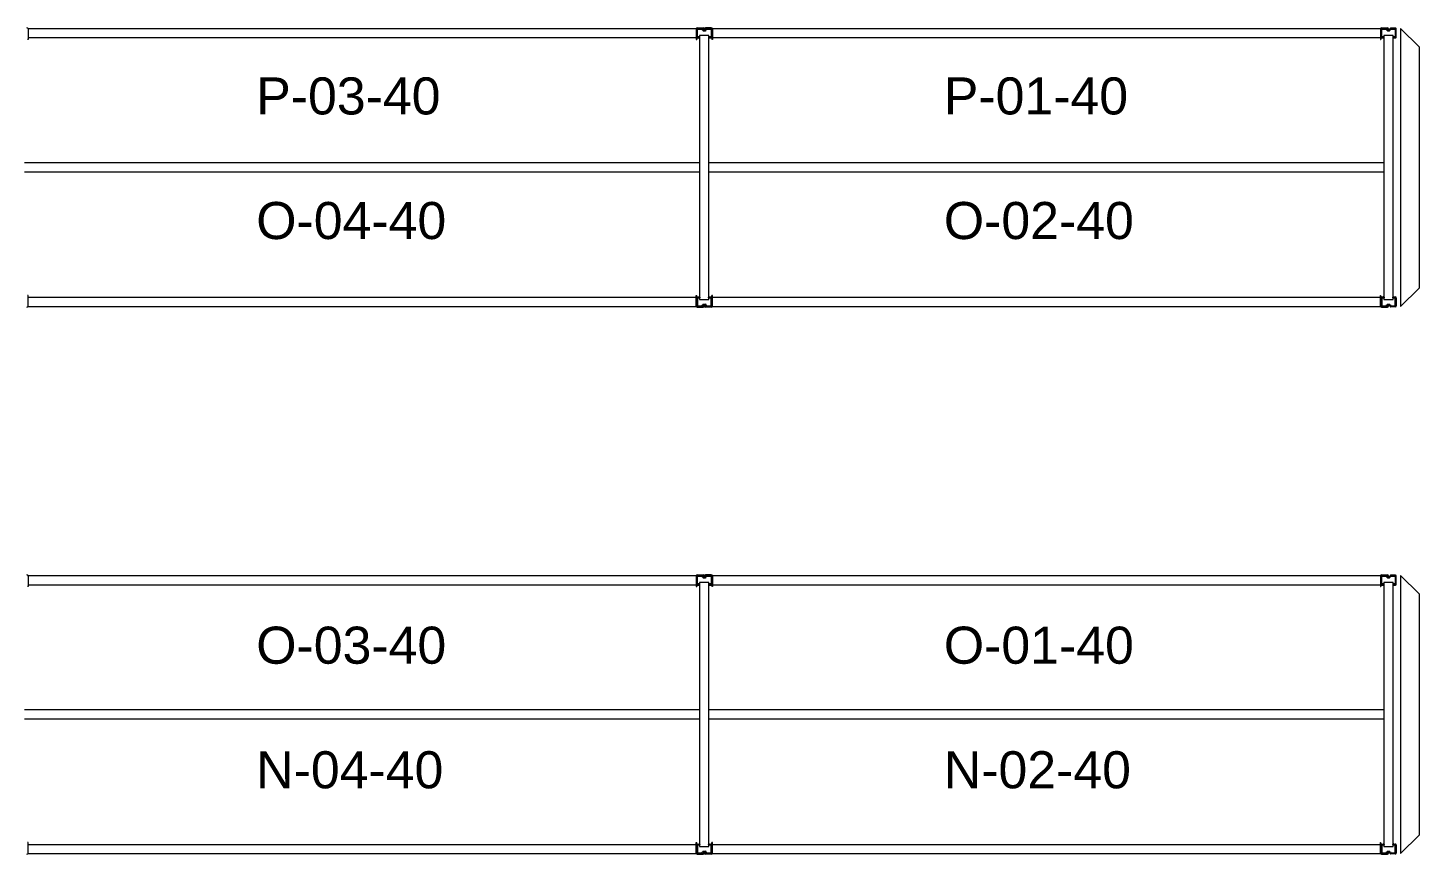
# Model space of a CAD drawing. Header units: inches. Extents: x 2743 to 10591, y -1604 to 5792.
# Drawn here: x 8731.8 to 9032, y 845.6 to 1023.8 of the extents above; entities that cross this region are included whole.
import ezdxf

# ---------------------------------------------------------------- set-up
doc = ezdxf.new("R2010")
doc.units = ezdxf.units.IN
doc.header["$LTSCALE"] = 0.1875
doc.header["$MEASUREMENT"] = 0
for name, color, linetype, lineweight in [('22 Dimension', 7, 'Continuous', 5), ('32 Echelle', 160, 'Continuous', 15), ('33 Poutre', 30, 'Continuous', 15), ('37 Protection', 1, 'Continuous', 15)]:
    doc.layers.add(name, color=color, linetype=linetype, lineweight=lineweight)
doc.styles.add('arial', font='')
doc.styles.get('arial').set_extended_font_data('Arial')

msp = doc.modelspace()

# ---------------------------------------------------------------- hatches: boundary and pattern name
at = {"layer": '32 Echelle'}
for points in [[(8876.77285, 1021.49574), (8876.77285, 1021.68324), (8876.58535, 1021.68324)], [(8876.77285, 1021.49574), (8876.77285, 1021.68324), (8876.58535, 1021.68324)], [(8878.77285, 1021.49574), (8878.77285, 1021.68324), (8878.96035, 1021.68324)], [(8878.77285, 1021.49574), (8878.77285, 1021.68324), (8878.96035, 1021.68324)], [(9024.39785, 1021.49574), (9024.39785, 1021.68324), (9024.21035, 1021.68324)], [(9026.39785, 1021.49574), (9026.39785, 1021.68324), (9026.58535, 1021.68324)], [(8876.77285, 965.87074), (8876.77285, 965.68324), (8876.58535, 965.68324)], [(8876.77285, 965.87074), (8876.77285, 965.68324), (8876.58535, 965.68324)], [(8878.77285, 965.87074), (8878.77285, 965.68324), (8878.96035, 965.68324)], [(8878.77285, 965.87074), (8878.77285, 965.68324), (8878.96035, 965.68324)], [(9024.39785, 965.87074), (9024.39785, 965.68324), (9024.21035, 965.68324)], [(9026.39785, 965.87074), (9026.39785, 965.68324), (9026.58535, 965.68324)], [(8876.77285, 903.49574), (8876.77285, 903.68324), (8876.58535, 903.68324)], [(8876.77285, 903.49574), (8876.77285, 903.68324), (8876.58535, 903.68324)], [(8878.77285, 903.49574), (8878.77285, 903.68324), (8878.96035, 903.68324)], [(8878.77285, 903.49574), (8878.77285, 903.68324), (8878.96035, 903.68324)], [(9024.39785, 903.49574), (9024.39785, 903.68324), (9024.21035, 903.68324)], [(9026.39785, 903.49574), (9026.39785, 903.68324), (9026.58535, 903.68324)], [(8876.77285, 847.87074), (8876.77285, 847.68324), (8876.58535, 847.68324)], [(8876.77285, 847.87074), (8876.77285, 847.68324), (8876.58535, 847.68324)], [(8878.77285, 847.87074), (8878.77285, 847.68324), (8878.96035, 847.68324)], [(8878.77285, 847.87074), (8878.77285, 847.68324), (8878.96035, 847.68324)], [(9024.39785, 847.87074), (9024.39785, 847.68324), (9024.21035, 847.68324)], [(9026.39785, 847.87074), (9026.39785, 847.68324), (9026.58535, 847.68324)]]:
    msp.add_hatch(color=256, dxfattribs=at).paths.add_polyline_path(points)

# ---------------------------------------------------------------- linework, layer by layer
at = {"layer": '22 Dimension'}
for p, q in [((8876.77285, 994.68324), (8731.14785, 994.68324)), ((9024.39785, 994.68324), (8878.77285, 994.68324)), ((8876.77285, 992.68324), (8731.14785, 992.68324)), ((9024.39785, 992.68324), (8878.77285, 992.68324)), ((8876.77285, 876.68324), (8731.14785, 876.68324)), ((9024.39785, 876.68324), (8878.77285, 876.68324)), ((8876.77285, 874.68324), (8731.14785, 874.68324)), ((9024.39785, 874.68324), (8878.77285, 874.68324))]:
    msp.add_line(p, q, dxfattribs=at)
at = {"layer": '32 Echelle', "linetype": 'Continuous', "lineweight": 25}
for p, q in [((8877.26048, 1023.68324), (8876.33164, 1023.68324)), ((8877.26048, 1023.68324), (8876.33164, 1023.68324)), ((8879.21405, 1023.68324), (8878.28522, 1023.68324)), ((8879.21405, 1023.68324), (8878.28522, 1023.68324)), ((9024.88548, 1023.68324), (9023.95664, 1023.68324)), ((9026.83905, 1023.68324), (9025.91022, 1023.68324)), ((8876.14789, 1023.49949), (8876.14789, 1021.86699)), ((8876.14789, 1023.49949), (8876.14789, 1021.86699)), ((8876.23789, 1021.86699), (8876.23789, 1023.49949)), ((8876.23789, 1021.86699), (8876.23789, 1023.49949)), ((8876.33164, 1023.59324), (8877.26048, 1023.59324)), ((8876.33164, 1023.59324), (8877.26048, 1023.59324)), ((8876.74789, 1021.77324), (8876.33164, 1021.77324)), ((8876.74789, 1021.77324), (8876.33164, 1021.77324)), ((8876.33164, 1021.68324), (8876.74789, 1021.68324)), ((8876.33164, 1021.68324), (8876.74789, 1021.68324)), ((8876.74789, 1021.68324), (8876.74789, 1021.77324)), ((8876.74789, 1021.68324), (8876.74789, 1021.77324)), ((8877.35013, 1023.5269), (8877.39404, 1023.38326)), ((8877.35013, 1023.5269), (8877.39404, 1023.38326)), ((8877.48011, 1023.40958), (8877.4362, 1023.55321)), ((8877.48011, 1023.40958), (8877.4362, 1023.55321)), ((8877.97593, 1023.34324), (8877.56976, 1023.34324)), ((8877.97593, 1023.34324), (8877.56976, 1023.34324)), ((8877.56976, 1023.25324), (8877.97593, 1023.25324)), ((8877.56976, 1023.25324), (8877.97593, 1023.25324)), ((8878.10949, 1023.55321), (8878.06558, 1023.40958)), ((8878.10949, 1023.55321), (8878.06558, 1023.40958)), ((8878.15165, 1023.38326), (8878.19556, 1023.5269)), ((8878.15165, 1023.38326), (8878.19556, 1023.5269)), ((8878.28522, 1023.59324), (8879.21405, 1023.59324)), ((8878.28522, 1023.59324), (8879.21405, 1023.59324)), ((8879.21405, 1021.77324), (8878.7978, 1021.77324)), ((8878.7978, 1021.77324), (8878.7978, 1021.68324)), ((8879.21405, 1021.77324), (8878.7978, 1021.77324)), ((8878.7978, 1021.77324), (8878.7978, 1021.68324)), ((8878.7978, 1021.68324), (8879.21405, 1021.68324)), ((8878.7978, 1021.68324), (8879.21405, 1021.68324)), ((8879.3078, 1023.49949), (8879.3078, 1021.86699)), ((8879.3078, 1023.49949), (8879.3078, 1021.86699)), ((8879.3978, 1021.86699), (8879.3978, 1023.49949)), ((8879.3978, 1021.86699), (8879.3978, 1023.49949)), ((9023.77289, 1023.49949), (9023.77289, 1021.86699)), ((9023.86289, 1021.86699), (9023.86289, 1023.49949)), ((9023.95664, 1023.59324), (9024.88548, 1023.59324)), ((9024.37289, 1021.77324), (9023.95664, 1021.77324)), ((9023.95664, 1021.68324), (9024.37289, 1021.68324)), ((9024.37289, 1021.68324), (9024.37289, 1021.77324)), ((9024.97513, 1023.5269), (9025.01904, 1023.38326)), ((9025.10511, 1023.40958), (9025.0612, 1023.55321)), ((9025.60093, 1023.34324), (9025.19476, 1023.34324)), ((9025.19476, 1023.25324), (9025.60093, 1023.25324)), ((9025.73449, 1023.55321), (9025.69058, 1023.40958)), ((9025.77665, 1023.38326), (9025.82056, 1023.5269)), ((9025.91022, 1023.59324), (9026.83905, 1023.59324)), ((9026.83905, 1021.77324), (9026.4228, 1021.77324)), ((9026.4228, 1021.77324), (9026.4228, 1021.68324)), ((9026.4228, 1021.68324), (9026.83905, 1021.68324)), ((9026.9328, 1023.49949), (9026.9328, 1021.86699)), ((9027.0228, 1021.86699), (9027.0228, 1023.49949)), ((8876.14789, 963.86699), (8876.14789, 965.49949)), ((8876.14789, 963.86699), (8876.14789, 965.49949)), ((8876.23789, 965.49949), (8876.23789, 963.86699)), ((8876.23789, 965.49949), (8876.23789, 963.86699)), ((8876.33164, 965.68324), (8876.74789, 965.68324)), ((8876.33164, 965.68324), (8876.74789, 965.68324)), ((8876.74789, 965.59324), (8876.33164, 965.59324)), ((8876.74789, 965.59324), (8876.33164, 965.59324)), ((8876.33164, 963.77324), (8877.26048, 963.77324)), ((8876.33164, 963.77324), (8877.26048, 963.77324)), ((8877.26048, 963.68324), (8876.33164, 963.68324)), ((8877.26048, 963.68324), (8876.33164, 963.68324)), ((8876.74789, 965.68324), (8876.74789, 965.59324)), ((8876.74789, 965.68324), (8876.74789, 965.59324)), ((8877.35013, 963.83958), (8877.39404, 963.98321)), ((8877.35013, 963.83958), (8877.39404, 963.98321)), ((8877.48011, 963.9569), (8877.4362, 963.81326)), ((8877.48011, 963.9569), (8877.4362, 963.81326)), ((8877.56976, 964.11324), (8877.97593, 964.11324)), ((8877.56976, 964.11324), (8877.97593, 964.11324)), ((8877.97593, 964.02324), (8877.56976, 964.02324)), ((8877.97593, 964.02324), (8877.56976, 964.02324)), ((8878.10949, 963.81326), (8878.06558, 963.9569)), ((8878.10949, 963.81326), (8878.06558, 963.9569)), ((8878.15165, 963.98321), (8878.19556, 963.83958)), ((8878.15165, 963.98321), (8878.19556, 963.83958)), ((8878.28522, 963.77324), (8879.21405, 963.77324)), ((8878.28522, 963.77324), (8879.21405, 963.77324)), ((8879.21405, 963.68324), (8878.28522, 963.68324)), ((8879.21405, 963.68324), (8878.28522, 963.68324)), ((8878.7978, 965.68324), (8879.21405, 965.68324)), ((8878.7978, 965.59324), (8878.7978, 965.68324)), ((8878.7978, 965.68324), (8879.21405, 965.68324)), ((8878.7978, 965.59324), (8878.7978, 965.68324)), ((8879.21405, 965.59324), (8878.7978, 965.59324)), ((8879.21405, 965.59324), (8878.7978, 965.59324)), ((8879.3078, 963.86699), (8879.3078, 965.49949)), ((8879.3078, 963.86699), (8879.3078, 965.49949)), ((8879.3978, 965.49949), (8879.3978, 963.86699)), ((8879.3978, 965.49949), (8879.3978, 963.86699)), ((9023.77289, 963.86699), (9023.77289, 965.49949)), ((9023.86289, 965.49949), (9023.86289, 963.86699)), ((9023.95664, 965.68324), (9024.37289, 965.68324)), ((9024.37289, 965.59324), (9023.95664, 965.59324)), ((9023.95664, 963.77324), (9024.88548, 963.77324)), ((9024.88548, 963.68324), (9023.95664, 963.68324)), ((9024.37289, 965.68324), (9024.37289, 965.59324)), ((9024.97513, 963.83958), (9025.01904, 963.98321)), ((9025.10511, 963.9569), (9025.0612, 963.81326)), ((9025.19476, 964.11324), (9025.60093, 964.11324)), ((9025.60093, 964.02324), (9025.19476, 964.02324)), ((9025.73449, 963.81326), (9025.69058, 963.9569)), ((9025.77665, 963.98321), (9025.82056, 963.83958)), ((9025.91022, 963.77324), (9026.83905, 963.77324)), ((9026.83905, 963.68324), (9025.91022, 963.68324)), ((9026.4228, 965.68324), (9026.83905, 965.68324)), ((9026.4228, 965.59324), (9026.4228, 965.68324)), ((9026.83905, 965.59324), (9026.4228, 965.59324)), ((9026.9328, 963.86699), (9026.9328, 965.49949)), ((9027.0228, 965.49949), (9027.0228, 963.86699)), ((8876.14789, 905.49949), (8876.14789, 903.86699)), ((8876.14789, 905.49949), (8876.14789, 903.86699)), ((8876.23789, 903.86699), (8876.23789, 905.49949)), ((8876.23789, 903.86699), (8876.23789, 905.49949)), ((8877.26048, 905.68324), (8876.33164, 905.68324)), ((8877.26048, 905.68324), (8876.33164, 905.68324)), ((8876.33164, 905.59324), (8877.26048, 905.59324)), ((8876.33164, 905.59324), (8877.26048, 905.59324)), ((8876.74789, 903.77324), (8876.33164, 903.77324)), ((8876.74789, 903.77324), (8876.33164, 903.77324)), ((8876.33164, 903.68324), (8876.74789, 903.68324)), ((8876.33164, 903.68324), (8876.74789, 903.68324)), ((8876.74789, 903.68324), (8876.74789, 903.77324)), ((8876.74789, 903.68324), (8876.74789, 903.77324)), ((8877.35013, 905.5269), (8877.39404, 905.38326)), ((8877.35013, 905.5269), (8877.39404, 905.38326)), ((8877.48011, 905.40958), (8877.4362, 905.55321)), ((8877.48011, 905.40958), (8877.4362, 905.55321)), ((8877.97593, 905.34324), (8877.56976, 905.34324)), ((8877.97593, 905.34324), (8877.56976, 905.34324)), ((8877.56976, 905.25324), (8877.97593, 905.25324)), ((8877.56976, 905.25324), (8877.97593, 905.25324)), ((8878.10949, 905.55321), (8878.06558, 905.40958)), ((8878.10949, 905.55321), (8878.06558, 905.40958)), ((8878.15165, 905.38326), (8878.19556, 905.5269)), ((8878.15165, 905.38326), (8878.19556, 905.5269)), ((8879.21405, 905.68324), (8878.28522, 905.68324)), ((8879.21405, 905.68324), (8878.28522, 905.68324)), ((8878.28522, 905.59324), (8879.21405, 905.59324)), ((8878.28522, 905.59324), (8879.21405, 905.59324)), ((8879.21405, 903.77324), (8878.7978, 903.77324)), ((8878.7978, 903.77324), (8878.7978, 903.68324)), ((8879.21405, 903.77324), (8878.7978, 903.77324)), ((8878.7978, 903.77324), (8878.7978, 903.68324)), ((8878.7978, 903.68324), (8879.21405, 903.68324)), ((8878.7978, 903.68324), (8879.21405, 903.68324)), ((8879.3078, 905.49949), (8879.3078, 903.86699)), ((8879.3078, 905.49949), (8879.3078, 903.86699)), ((8879.3978, 903.86699), (8879.3978, 905.49949)), ((8879.3978, 903.86699), (8879.3978, 905.49949)), ((9023.77289, 905.49949), (9023.77289, 903.86699)), ((9023.86289, 903.86699), (9023.86289, 905.49949)), ((9024.88548, 905.68324), (9023.95664, 905.68324)), ((9023.95664, 905.59324), (9024.88548, 905.59324)), ((9024.37289, 903.77324), (9023.95664, 903.77324)), ((9023.95664, 903.68324), (9024.37289, 903.68324)), ((9024.37289, 903.68324), (9024.37289, 903.77324)), ((9024.97513, 905.5269), (9025.01904, 905.38326)), ((9025.10511, 905.40958), (9025.0612, 905.55321)), ((9025.60093, 905.34324), (9025.19476, 905.34324)), ((9025.19476, 905.25324), (9025.60093, 905.25324)), ((9025.73449, 905.55321), (9025.69058, 905.40958)), ((9025.77665, 905.38326), (9025.82056, 905.5269)), ((9026.83905, 905.68324), (9025.91022, 905.68324)), ((9025.91022, 905.59324), (9026.83905, 905.59324)), ((9026.83905, 903.77324), (9026.4228, 903.77324)), ((9026.4228, 903.77324), (9026.4228, 903.68324)), ((9026.4228, 903.68324), (9026.83905, 903.68324)), ((9026.9328, 905.49949), (9026.9328, 903.86699)), ((9027.0228, 903.86699), (9027.0228, 905.49949)), ((8876.14789, 845.86699), (8876.14789, 847.49949)), ((8876.14789, 845.86699), (8876.14789, 847.49949)), ((8876.23789, 847.49949), (8876.23789, 845.86699)), ((8876.23789, 847.49949), (8876.23789, 845.86699)), ((8876.33164, 847.68324), (8876.74789, 847.68324)), ((8876.33164, 847.68324), (8876.74789, 847.68324)), ((8876.74789, 847.59324), (8876.33164, 847.59324)), ((8876.74789, 847.59324), (8876.33164, 847.59324)), ((8876.74789, 847.68324), (8876.74789, 847.59324)), ((8876.74789, 847.68324), (8876.74789, 847.59324)), ((8878.7978, 847.68324), (8879.21405, 847.68324)), ((8878.7978, 847.59324), (8878.7978, 847.68324)), ((8878.7978, 847.68324), (8879.21405, 847.68324)), ((8878.7978, 847.59324), (8878.7978, 847.68324)), ((8879.21405, 847.59324), (8878.7978, 847.59324)), ((8879.21405, 847.59324), (8878.7978, 847.59324)), ((8879.3078, 845.86699), (8879.3078, 847.49949)), ((8879.3078, 845.86699), (8879.3078, 847.49949)), ((8879.3978, 847.49949), (8879.3978, 845.86699)), ((8879.3978, 847.49949), (8879.3978, 845.86699)), ((9023.77289, 845.86699), (9023.77289, 847.49949)), ((9023.86289, 847.49949), (9023.86289, 845.86699)), ((9023.95664, 847.68324), (9024.37289, 847.68324)), ((9024.37289, 847.59324), (9023.95664, 847.59324)), ((9024.37289, 847.68324), (9024.37289, 847.59324)), ((9026.4228, 847.68324), (9026.83905, 847.68324)), ((9026.4228, 847.59324), (9026.4228, 847.68324)), ((9026.83905, 847.59324), (9026.4228, 847.59324)), ((9026.9328, 845.86699), (9026.9328, 847.49949)), ((9027.0228, 847.49949), (9027.0228, 845.86699)), ((8876.33164, 845.77324), (8877.26048, 845.77324)), ((8876.33164, 845.77324), (8877.26048, 845.77324)), ((8877.26048, 845.68324), (8876.33164, 845.68324)), ((8877.26048, 845.68324), (8876.33164, 845.68324)), ((8877.35013, 845.83958), (8877.39404, 845.98321)), ((8877.35013, 845.83958), (8877.39404, 845.98321)), ((8877.48011, 845.9569), (8877.4362, 845.81326)), ((8877.48011, 845.9569), (8877.4362, 845.81326)), ((8877.56976, 846.11324), (8877.97593, 846.11324)), ((8877.56976, 846.11324), (8877.97593, 846.11324)), ((8877.97593, 846.02324), (8877.56976, 846.02324)), ((8877.97593, 846.02324), (8877.56976, 846.02324)), ((8878.10949, 845.81326), (8878.06558, 845.9569)), ((8878.10949, 845.81326), (8878.06558, 845.9569)), ((8878.15165, 845.98321), (8878.19556, 845.83958)), ((8878.15165, 845.98321), (8878.19556, 845.83958)), ((8878.28522, 845.77324), (8879.21405, 845.77324)), ((8878.28522, 845.77324), (8879.21405, 845.77324)), ((8879.21405, 845.68324), (8878.28522, 845.68324)), ((8879.21405, 845.68324), (8878.28522, 845.68324)), ((9023.95664, 845.77324), (9024.88548, 845.77324)), ((9024.88548, 845.68324), (9023.95664, 845.68324)), ((9024.97513, 845.83958), (9025.01904, 845.98321)), ((9025.10511, 845.9569), (9025.0612, 845.81326)), ((9025.19476, 846.11324), (9025.60093, 846.11324)), ((9025.60093, 846.02324), (9025.19476, 846.02324)), ((9025.73449, 845.81326), (9025.69058, 845.9569)), ((9025.77665, 845.98321), (9025.82056, 845.83958)), ((9025.91022, 845.77324), (9026.83905, 845.77324)), ((9026.83905, 845.68324), (9025.91022, 845.68324))]:
    msp.add_line(p, q, dxfattribs=at)
at = {"layer": '32 Echelle'}
for p, q in [((8876.77285, 1021.68324), (8876.58535, 1021.68324)), ((8876.77285, 1021.49574), (8876.58535, 1021.68324)), ((8876.77285, 1021.68324), (8876.58535, 1021.68324)), ((8876.77285, 1021.49574), (8876.58535, 1021.68324)), ((8878.77285, 1022.18324), (8876.77285, 1022.18324)), ((8876.77285, 1022.18324), (8876.77285, 965.18324)), ((8878.77285, 1022.18324), (8876.77285, 1022.18324)), ((8876.77285, 1022.18324), (8876.77285, 965.18324)), ((8876.77285, 1021.49574), (8876.77285, 1021.68324)), ((8876.77285, 1021.49574), (8876.77285, 1021.68324)), ((8878.77285, 965.18324), (8878.77285, 1022.18324)), ((8878.77285, 965.18324), (8878.77285, 1022.18324)), ((8878.77285, 1021.68324), (8878.96035, 1021.68324)), ((8878.77285, 1021.49574), (8878.77285, 1021.68324)), ((8878.77285, 1021.49574), (8878.96035, 1021.68324)), ((8878.77285, 1021.68324), (8878.96035, 1021.68324)), ((8878.77285, 1021.49574), (8878.77285, 1021.68324)), ((8878.77285, 1021.49574), (8878.96035, 1021.68324)), ((9024.39785, 1021.68324), (9024.21035, 1021.68324)), ((9024.39785, 1021.49574), (9024.21035, 1021.68324)), ((9026.39785, 1022.18324), (9024.39785, 1022.18324)), ((9024.39785, 1022.18324), (9024.39785, 965.18324)), ((9024.39785, 1021.49574), (9024.39785, 1021.68324)), ((9026.39785, 965.18324), (9026.39785, 1022.18324)), ((9026.39785, 1021.68324), (9026.58535, 1021.68324)), ((9026.39785, 1021.49574), (9026.39785, 1021.68324)), ((9026.39785, 1021.49574), (9026.58535, 1021.68324)), ((8876.77285, 965.87074), (8876.58535, 965.68324)), ((8876.77285, 965.87074), (8876.58535, 965.68324)), ((8876.77285, 965.68324), (8876.58535, 965.68324)), ((8876.77285, 965.68324), (8876.58535, 965.68324)), ((8876.77285, 965.87074), (8876.77285, 965.68324)), ((8876.77285, 965.87074), (8876.77285, 965.68324)), ((8876.77285, 965.18324), (8878.77285, 965.18324)), ((8876.77285, 965.18324), (8878.77285, 965.18324)), ((8878.77285, 965.87074), (8878.77285, 965.68324)), ((8878.77285, 965.87074), (8878.96035, 965.68324)), ((8878.77285, 965.87074), (8878.77285, 965.68324)), ((8878.77285, 965.87074), (8878.96035, 965.68324)), ((8878.77285, 965.68324), (8878.96035, 965.68324)), ((8878.77285, 965.68324), (8878.96035, 965.68324)), ((9024.39785, 965.87074), (9024.21035, 965.68324)), ((9024.39785, 965.68324), (9024.21035, 965.68324)), ((9024.39785, 965.87074), (9024.39785, 965.68324)), ((9024.39785, 965.18324), (9026.39785, 965.18324)), ((9026.39785, 965.87074), (9026.39785, 965.68324)), ((9026.39785, 965.87074), (9026.58535, 965.68324)), ((9026.39785, 965.68324), (9026.58535, 965.68324)), ((8876.77285, 903.68324), (8876.58535, 903.68324)), ((8876.77285, 903.49574), (8876.58535, 903.68324)), ((8876.77285, 903.68324), (8876.58535, 903.68324)), ((8876.77285, 903.49574), (8876.58535, 903.68324)), ((8878.77285, 904.18324), (8876.77285, 904.18324)), ((8876.77285, 904.18324), (8876.77285, 847.18324)), ((8878.77285, 904.18324), (8876.77285, 904.18324)), ((8876.77285, 904.18324), (8876.77285, 847.18324)), ((8876.77285, 903.49574), (8876.77285, 903.68324)), ((8876.77285, 903.49574), (8876.77285, 903.68324)), ((8878.77285, 847.18324), (8878.77285, 904.18324)), ((8878.77285, 847.18324), (8878.77285, 904.18324)), ((8878.77285, 903.68324), (8878.96035, 903.68324)), ((8878.77285, 903.49574), (8878.77285, 903.68324)), ((8878.77285, 903.49574), (8878.96035, 903.68324)), ((8878.77285, 903.68324), (8878.96035, 903.68324)), ((8878.77285, 903.49574), (8878.77285, 903.68324)), ((8878.77285, 903.49574), (8878.96035, 903.68324)), ((9024.39785, 903.68324), (9024.21035, 903.68324)), ((9024.39785, 903.49574), (9024.21035, 903.68324)), ((9026.39785, 904.18324), (9024.39785, 904.18324)), ((9024.39785, 904.18324), (9024.39785, 847.18324)), ((9024.39785, 903.49574), (9024.39785, 903.68324)), ((9026.39785, 847.18324), (9026.39785, 904.18324)), ((9026.39785, 903.68324), (9026.58535, 903.68324)), ((9026.39785, 903.49574), (9026.39785, 903.68324)), ((9026.39785, 903.49574), (9026.58535, 903.68324)), ((8876.77285, 847.87074), (8876.58535, 847.68324)), ((8876.77285, 847.87074), (8876.58535, 847.68324)), ((8876.77285, 847.68324), (8876.58535, 847.68324)), ((8876.77285, 847.68324), (8876.58535, 847.68324)), ((8876.77285, 847.87074), (8876.77285, 847.68324)), ((8876.77285, 847.87074), (8876.77285, 847.68324)), ((8876.77285, 847.18324), (8878.77285, 847.18324)), ((8876.77285, 847.18324), (8878.77285, 847.18324)), ((8878.77285, 847.87074), (8878.77285, 847.68324)), ((8878.77285, 847.87074), (8878.96035, 847.68324)), ((8878.77285, 847.87074), (8878.77285, 847.68324)), ((8878.77285, 847.87074), (8878.96035, 847.68324)), ((8878.77285, 847.68324), (8878.96035, 847.68324)), ((8878.77285, 847.68324), (8878.96035, 847.68324)), ((9024.39785, 847.87074), (9024.21035, 847.68324)), ((9024.39785, 847.68324), (9024.21035, 847.68324)), ((9024.39785, 847.87074), (9024.39785, 847.68324)), ((9024.39785, 847.18324), (9026.39785, 847.18324)), ((9026.39785, 847.87074), (9026.39785, 847.68324)), ((9026.39785, 847.87074), (9026.58535, 847.68324)), ((9026.39785, 847.68324), (9026.58535, 847.68324))]:
    msp.add_line(p, q, dxfattribs=at)
at = {"layer": '32 Echelle', "linetype": 'Continuous', "lineweight": 25}
for centre, radius, start, end in [((8876.33164, 1023.49949), 0.18375, 90, 180), ((8876.33164, 1023.49949), 0.18375, 90, 180), ((8877.26048, 1023.49949), 0.18375, 17, 90), ((8877.26048, 1023.49949), 0.18375, 17, 90), ((8878.28522, 1023.49949), 0.18375, 90, 163), ((8878.28522, 1023.49949), 0.18375, 90, 163), ((8879.21405, 1023.49949), 0.18375, 0, 90), ((8879.21405, 1023.49949), 0.18375, 0, 90), ((9023.95664, 1023.49949), 0.18375, 90, 180), ((9024.88548, 1023.49949), 0.18375, 17, 90), ((9025.91022, 1023.49949), 0.18375, 90, 163), ((9026.83905, 1023.49949), 0.18375, 0, 90), ((8876.33164, 1021.86699), 0.18375, 180, 270), ((8876.33164, 1021.86699), 0.18375, 180, 270), ((8876.33164, 1023.49949), 0.09375, 90, 180), ((8876.33164, 1023.49949), 0.09375, 90, 180), ((8876.33164, 1021.86699), 0.09375, 180, 270), ((8876.33164, 1021.86699), 0.09375, 180, 270), ((8877.26048, 1023.49949), 0.09375, 17, 90), ((8877.26048, 1023.49949), 0.09375, 17, 90), ((8877.56976, 1023.43699), 0.18375, 197, 270), ((8877.56976, 1023.43699), 0.18375, 197, 270), ((8877.56976, 1023.43699), 0.09375, 197, 270), ((8877.56976, 1023.43699), 0.09375, 197, 270), ((8877.97593, 1023.43699), 0.09375, 270, 343), ((8877.97593, 1023.43699), 0.09375, 270, 343), ((8877.97593, 1023.43699), 0.18375, 270, 343), ((8877.97593, 1023.43699), 0.18375, 270, 343), ((8878.28522, 1023.49949), 0.09375, 90, 163), ((8878.28522, 1023.49949), 0.09375, 90, 163), ((8879.21405, 1023.49949), 0.09375, 0, 90), ((8879.21405, 1023.49949), 0.09375, 0, 90), ((8879.21405, 1021.86699), 0.09375, 270, 0), ((8879.21405, 1021.86699), 0.18375, 270, 0), ((8879.21405, 1021.86699), 0.09375, 270, 0), ((8879.21405, 1021.86699), 0.18375, 270, 0), ((9023.95664, 1021.86699), 0.18375, 180, 270), ((9023.95664, 1023.49949), 0.09375, 90, 180), ((9023.95664, 1021.86699), 0.09375, 180, 270), ((9024.88548, 1023.49949), 0.09375, 17, 90), ((9025.19476, 1023.43699), 0.18375, 197, 270), ((9025.19476, 1023.43699), 0.09375, 197, 270), ((9025.60093, 1023.43699), 0.09375, 270, 343), ((9025.60093, 1023.43699), 0.18375, 270, 343), ((9025.91022, 1023.49949), 0.09375, 90, 163), ((9026.83905, 1023.49949), 0.09375, 0, 90), ((9026.83905, 1021.86699), 0.09375, 270, 0), ((9026.83905, 1021.86699), 0.18375, 270, 0), ((8876.33164, 965.49949), 0.18375, 90, 180), ((8876.33164, 965.49949), 0.18375, 90, 180), ((8876.33164, 963.86699), 0.18375, 180, 270), ((8876.33164, 963.86699), 0.18375, 180, 270), ((8876.33164, 965.49949), 0.09375, 90, 180), ((8876.33164, 965.49949), 0.09375, 90, 180), ((8876.33164, 963.86699), 0.09375, 180, 270), ((8876.33164, 963.86699), 0.09375, 180, 270), ((8877.26048, 963.86699), 0.09375, 270, 343), ((8877.26048, 963.86699), 0.09375, 270, 343), ((8877.26048, 963.86699), 0.18375, 270, 343), ((8877.26048, 963.86699), 0.18375, 270, 343), ((8877.56976, 963.92949), 0.18375, 90, 163), ((8877.56976, 963.92949), 0.18375, 90, 163), ((8877.56976, 963.92949), 0.09375, 90, 163), ((8877.56976, 963.92949), 0.09375, 90, 163), ((8877.97593, 963.92949), 0.18375, 17, 90), ((8877.97593, 963.92949), 0.18375, 17, 90), ((8877.97593, 963.92949), 0.09375, 17, 90), ((8877.97593, 963.92949), 0.09375, 17, 90), ((8878.28522, 963.86699), 0.18375, 197, 270), ((8878.28522, 963.86699), 0.18375, 197, 270), ((8878.28522, 963.86699), 0.09375, 197, 270), ((8878.28522, 963.86699), 0.09375, 197, 270), ((8879.21405, 965.49949), 0.18375, 0, 90), ((8879.21405, 965.49949), 0.18375, 0, 90), ((8879.21405, 965.49949), 0.09375, 0, 90), ((8879.21405, 965.49949), 0.09375, 0, 90), ((8879.21405, 963.86699), 0.09375, 270, 0), ((8879.21405, 963.86699), 0.18375, 270, 0), ((8879.21405, 963.86699), 0.09375, 270, 0), ((8879.21405, 963.86699), 0.18375, 270, 0), ((9023.95664, 965.49949), 0.18375, 90, 180), ((9023.95664, 963.86699), 0.18375, 180, 270), ((9023.95664, 965.49949), 0.09375, 90, 180), ((9023.95664, 963.86699), 0.09375, 180, 270), ((9024.88548, 963.86699), 0.09375, 270, 343), ((9024.88548, 963.86699), 0.18375, 270, 343), ((9025.19476, 963.92949), 0.18375, 90, 163), ((9025.19476, 963.92949), 0.09375, 90, 163), ((9025.60093, 963.92949), 0.18375, 17, 90), ((9025.60093, 963.92949), 0.09375, 17, 90), ((9025.91022, 963.86699), 0.18375, 197, 270), ((9025.91022, 963.86699), 0.09375, 197, 270), ((9026.83905, 965.49949), 0.18375, 0, 90), ((9026.83905, 965.49949), 0.09375, 0, 90), ((9026.83905, 963.86699), 0.09375, 270, 0), ((9026.83905, 963.86699), 0.18375, 270, 0), ((8876.33164, 905.49949), 0.18375, 90, 180), ((8876.33164, 905.49949), 0.18375, 90, 180), ((8876.33164, 903.86699), 0.18375, 180, 270), ((8876.33164, 903.86699), 0.18375, 180, 270), ((8876.33164, 905.49949), 0.09375, 90, 180), ((8876.33164, 905.49949), 0.09375, 90, 180), ((8876.33164, 903.86699), 0.09375, 180, 270), ((8876.33164, 903.86699), 0.09375, 180, 270), ((8877.26048, 905.49949), 0.18375, 17, 90), ((8877.26048, 905.49949), 0.18375, 17, 90), ((8877.26048, 905.49949), 0.09375, 17, 90), ((8877.26048, 905.49949), 0.09375, 17, 90), ((8877.56976, 905.43699), 0.18375, 197, 270), ((8877.56976, 905.43699), 0.18375, 197, 270), ((8877.56976, 905.43699), 0.09375, 197, 270), ((8877.56976, 905.43699), 0.09375, 197, 270), ((8877.97593, 905.43699), 0.09375, 270, 343), ((8877.97593, 905.43699), 0.09375, 270, 343), ((8877.97593, 905.43699), 0.18375, 270, 343), ((8877.97593, 905.43699), 0.18375, 270, 343), ((8878.28522, 905.49949), 0.18375, 90, 163), ((8878.28522, 905.49949), 0.18375, 90, 163), ((8878.28522, 905.49949), 0.09375, 90, 163), ((8878.28522, 905.49949), 0.09375, 90, 163), ((8879.21405, 905.49949), 0.18375, 0, 90), ((8879.21405, 905.49949), 0.18375, 0, 90), ((8879.21405, 905.49949), 0.09375, 0, 90), ((8879.21405, 905.49949), 0.09375, 0, 90), ((8879.21405, 903.86699), 0.09375, 270, 0), ((8879.21405, 903.86699), 0.18375, 270, 0), ((8879.21405, 903.86699), 0.09375, 270, 0), ((8879.21405, 903.86699), 0.18375, 270, 0), ((9023.95664, 905.49949), 0.18375, 90, 180), ((9023.95664, 903.86699), 0.18375, 180, 270), ((9023.95664, 905.49949), 0.09375, 90, 180), ((9023.95664, 903.86699), 0.09375, 180, 270), ((9024.88548, 905.49949), 0.18375, 17, 90), ((9024.88548, 905.49949), 0.09375, 17, 90), ((9025.19476, 905.43699), 0.18375, 197, 270), ((9025.19476, 905.43699), 0.09375, 197, 270), ((9025.60093, 905.43699), 0.09375, 270, 343), ((9025.60093, 905.43699), 0.18375, 270, 343), ((9025.91022, 905.49949), 0.18375, 90, 163), ((9025.91022, 905.49949), 0.09375, 90, 163), ((9026.83905, 905.49949), 0.18375, 0, 90), ((9026.83905, 905.49949), 0.09375, 0, 90), ((9026.83905, 903.86699), 0.09375, 270, 0), ((9026.83905, 903.86699), 0.18375, 270, 0), ((8876.33164, 847.49949), 0.18375, 90, 180), ((8876.33164, 847.49949), 0.18375, 90, 180), ((8876.33164, 847.49949), 0.09375, 90, 180), ((8876.33164, 847.49949), 0.09375, 90, 180), ((8879.21405, 847.49949), 0.18375, 0, 90), ((8879.21405, 847.49949), 0.18375, 0, 90), ((8879.21405, 847.49949), 0.09375, 0, 90), ((8879.21405, 847.49949), 0.09375, 0, 90), ((9023.95664, 847.49949), 0.18375, 90, 180), ((9023.95664, 847.49949), 0.09375, 90, 180), ((9026.83905, 847.49949), 0.18375, 0, 90), ((9026.83905, 847.49949), 0.09375, 0, 90), ((8876.33164, 845.86699), 0.18375, 180, 270), ((8876.33164, 845.86699), 0.18375, 180, 270), ((8876.33164, 845.86699), 0.09375, 180, 270), ((8876.33164, 845.86699), 0.09375, 180, 270), ((8877.26048, 845.86699), 0.09375, 270, 343), ((8877.26048, 845.86699), 0.09375, 270, 343), ((8877.26048, 845.86699), 0.18375, 270, 343), ((8877.26048, 845.86699), 0.18375, 270, 343), ((8877.56976, 845.92949), 0.18375, 90, 163), ((8877.56976, 845.92949), 0.18375, 90, 163), ((8877.56976, 845.92949), 0.09375, 90, 163), ((8877.56976, 845.92949), 0.09375, 90, 163), ((8877.97593, 845.92949), 0.18375, 17, 90), ((8877.97593, 845.92949), 0.18375, 17, 90), ((8877.97593, 845.92949), 0.09375, 17, 90), ((8877.97593, 845.92949), 0.09375, 17, 90), ((8878.28522, 845.86699), 0.18375, 197, 270), ((8878.28522, 845.86699), 0.18375, 197, 270), ((8878.28522, 845.86699), 0.09375, 197, 270), ((8878.28522, 845.86699), 0.09375, 197, 270), ((8879.21405, 845.86699), 0.09375, 270, 0), ((8879.21405, 845.86699), 0.18375, 270, 0), ((8879.21405, 845.86699), 0.09375, 270, 0), ((8879.21405, 845.86699), 0.18375, 270, 0), ((9023.95664, 845.86699), 0.18375, 180, 270), ((9023.95664, 845.86699), 0.09375, 180, 270), ((9024.88548, 845.86699), 0.09375, 270, 343), ((9024.88548, 845.86699), 0.18375, 270, 343), ((9025.19476, 845.92949), 0.18375, 90, 163), ((9025.19476, 845.92949), 0.09375, 90, 163), ((9025.60093, 845.92949), 0.18375, 17, 90), ((9025.60093, 845.92949), 0.09375, 17, 90), ((9025.91022, 845.86699), 0.18375, 197, 270), ((9025.91022, 845.86699), 0.09375, 197, 270), ((9026.83905, 845.86699), 0.09375, 270, 0), ((9026.83905, 845.86699), 0.18375, 270, 0)]:
    msp.add_arc(centre, radius, start, end, dxfattribs=at)
at = {"layer": '33 Poutre'}
for p, q in [((8731.89785, 1023.68324), (8876.02285, 1023.68324)), ((8731.89785, 1023.68324), (8731.89785, 1021.68324)), ((8876.02285, 1023.68324), (8876.02285, 1021.68324)), ((8876.26685, 1023.80224), (8877.52885, 1023.80224)), ((8877.52885, 1023.68324), (8876.26685, 1023.68324)), ((8879.27885, 1023.80224), (8878.01685, 1023.80224)), ((8878.01685, 1023.68324), (8879.27885, 1023.68324)), ((8879.52285, 1023.68324), (9023.64785, 1023.68324)), ((8879.52285, 1023.68324), (8879.52285, 1021.68324)), ((9023.64785, 1023.68324), (9023.64785, 1021.68324)), ((9023.89185, 1023.80224), (9025.15385, 1023.80224)), ((9025.15385, 1023.68324), (9023.89185, 1023.68324)), ((8731.89785, 1021.30224), (8731.77885, 1021.30224)), ((8731.89785, 1023.55824), (8731.89785, 1021.30224)), ((8731.89785, 1021.68324), (8876.02285, 1021.68324)), ((8876.02285, 1023.55824), (8876.02285, 1021.30224)), ((8876.02285, 1021.30224), (8876.14185, 1021.30224)), ((8876.14185, 1023.55824), (8876.14185, 1021.30224)), ((8877.65385, 1023.34324), (8877.65385, 1023.55824)), ((8877.65385, 1023.34324), (8877.77285, 1023.34324)), ((8877.77285, 1023.34324), (8877.77285, 1023.55824)), ((8877.77285, 1023.34324), (8877.77285, 1023.55824)), ((8877.89185, 1023.34324), (8877.77285, 1023.34324)), ((8877.89185, 1023.34324), (8877.89185, 1023.55824)), ((8879.40385, 1023.55824), (8879.40385, 1021.30224)), ((8879.52285, 1021.30224), (8879.40385, 1021.30224)), ((8879.52285, 1023.55824), (8879.52285, 1021.30224)), ((8879.52285, 1021.68324), (9023.64785, 1021.68324)), ((9023.64785, 1023.55824), (9023.64785, 1021.30224)), ((9023.64785, 1021.30224), (9023.76685, 1021.30224)), ((9023.76685, 1023.55824), (9023.76685, 1021.30224)), ((9025.27885, 1023.34324), (9025.27885, 1023.55824)), ((9025.27885, 1023.34324), (9025.39785, 1023.34324)), ((9025.39785, 1023.34324), (9025.39785, 1023.55824)), ((8731.89785, 966.06424), (8731.77885, 966.06424)), ((8731.89785, 963.80824), (8731.89785, 966.06424)), ((8731.89785, 965.68324), (8876.02285, 965.68324)), ((8731.89785, 963.68324), (8731.89785, 965.68324)), ((8731.89785, 963.68324), (8876.02285, 963.68324)), ((8876.02285, 963.80824), (8876.02285, 966.06424)), ((8876.02285, 966.06424), (8876.14185, 966.06424)), ((8876.02285, 963.68324), (8876.02285, 965.68324)), ((8876.14185, 963.80824), (8876.14185, 966.06424)), ((8877.52885, 963.68324), (8876.26685, 963.68324)), ((8877.65385, 964.02324), (8877.65385, 963.80824)), ((8877.65385, 964.02324), (8877.77285, 964.02324)), ((8877.77285, 964.02324), (8877.77285, 963.80824)), ((8877.77285, 964.02324), (8877.77285, 963.80824)), ((8877.89185, 964.02324), (8877.77285, 964.02324)), ((8877.89185, 964.02324), (8877.89185, 963.80824)), ((8878.01685, 963.68324), (8879.27885, 963.68324)), ((8879.52285, 966.06424), (8879.40385, 966.06424)), ((8879.40385, 963.80824), (8879.40385, 966.06424)), ((8879.52285, 963.80824), (8879.52285, 966.06424)), ((8879.52285, 965.68324), (9023.64785, 965.68324)), ((8879.52285, 963.68324), (8879.52285, 965.68324)), ((8879.52285, 963.68324), (9023.64785, 963.68324)), ((9023.64785, 963.80824), (9023.64785, 966.06424)), ((9023.64785, 966.06424), (9023.76685, 966.06424)), ((9023.64785, 963.68324), (9023.64785, 965.68324)), ((9023.76685, 963.80824), (9023.76685, 966.06424)), ((9025.15385, 963.68324), (9023.89185, 963.68324)), ((9025.27885, 964.02324), (9025.27885, 963.80824)), ((9025.27885, 964.02324), (9025.39785, 964.02324)), ((9025.39785, 964.02324), (9025.39785, 963.80824)), ((8876.26685, 963.56424), (8877.52885, 963.56424)), ((8879.27885, 963.56424), (8878.01685, 963.56424)), ((9023.89185, 963.56424), (9025.15385, 963.56424)), ((8731.89785, 905.68324), (8876.02285, 905.68324)), ((8731.89785, 905.68324), (8731.89785, 903.68324)), ((8731.89785, 905.55824), (8731.89785, 903.30224)), ((8731.89785, 903.68324), (8876.02285, 903.68324)), ((8876.02285, 905.68324), (8876.02285, 903.68324)), ((8876.02285, 905.55824), (8876.02285, 903.30224)), ((8876.14185, 905.55824), (8876.14185, 903.30224)), ((8876.26685, 905.80224), (8877.52885, 905.80224)), ((8877.52885, 905.68324), (8876.26685, 905.68324)), ((8877.65385, 905.34324), (8877.65385, 905.55824)), ((8877.65385, 905.34324), (8877.77285, 905.34324)), ((8877.77285, 905.34324), (8877.77285, 905.55824)), ((8877.77285, 905.34324), (8877.77285, 905.55824)), ((8877.89185, 905.34324), (8877.77285, 905.34324)), ((8877.89185, 905.34324), (8877.89185, 905.55824)), ((8879.27885, 905.80224), (8878.01685, 905.80224)), ((8878.01685, 905.68324), (8879.27885, 905.68324)), ((8879.40385, 905.55824), (8879.40385, 903.30224)), ((8879.52285, 905.68324), (9023.64785, 905.68324)), ((8879.52285, 905.68324), (8879.52285, 903.68324)), ((8879.52285, 905.55824), (8879.52285, 903.30224)), ((8879.52285, 903.68324), (9023.64785, 903.68324)), ((9023.64785, 905.68324), (9023.64785, 903.68324)), ((9023.64785, 905.55824), (9023.64785, 903.30224)), ((9023.76685, 905.55824), (9023.76685, 903.30224)), ((9023.89185, 905.80224), (9025.15385, 905.80224)), ((9025.15385, 905.68324), (9023.89185, 905.68324)), ((9025.27885, 905.34324), (9025.27885, 905.55824)), ((9025.27885, 905.34324), (9025.39785, 905.34324)), ((9025.39785, 905.34324), (9025.39785, 905.55824)), ((8731.89785, 903.30224), (8731.77885, 903.30224)), ((8876.02285, 903.30224), (8876.14185, 903.30224)), ((8879.52285, 903.30224), (8879.40385, 903.30224)), ((9023.64785, 903.30224), (9023.76685, 903.30224)), ((8731.89785, 848.06424), (8731.77885, 848.06424)), ((8731.89785, 845.80824), (8731.89785, 848.06424)), ((8731.89785, 847.68324), (8876.02285, 847.68324)), ((8731.89785, 845.68324), (8731.89785, 847.68324)), ((8876.02285, 845.80824), (8876.02285, 848.06424)), ((8876.02285, 848.06424), (8876.14185, 848.06424)), ((8876.02285, 845.68324), (8876.02285, 847.68324)), ((8876.14185, 845.80824), (8876.14185, 848.06424)), ((8879.52285, 848.06424), (8879.40385, 848.06424)), ((8879.40385, 845.80824), (8879.40385, 848.06424)), ((8879.52285, 845.80824), (8879.52285, 848.06424)), ((8879.52285, 847.68324), (9023.64785, 847.68324)), ((8879.52285, 845.68324), (8879.52285, 847.68324)), ((9023.64785, 845.80824), (9023.64785, 848.06424)), ((9023.64785, 848.06424), (9023.76685, 848.06424)), ((9023.64785, 845.68324), (9023.64785, 847.68324)), ((9023.76685, 845.80824), (9023.76685, 848.06424)), ((8731.89785, 845.68324), (8876.02285, 845.68324)), ((8877.52885, 845.68324), (8876.26685, 845.68324)), ((8876.26685, 845.56424), (8877.52885, 845.56424)), ((8877.65385, 846.02324), (8877.65385, 845.80824)), ((8877.65385, 846.02324), (8877.77285, 846.02324)), ((8877.77285, 846.02324), (8877.77285, 845.80824)), ((8877.77285, 846.02324), (8877.77285, 845.80824)), ((8877.89185, 846.02324), (8877.77285, 846.02324)), ((8877.89185, 846.02324), (8877.89185, 845.80824)), ((8878.01685, 845.68324), (8879.27885, 845.68324)), ((8879.27885, 845.56424), (8878.01685, 845.56424)), ((8879.52285, 845.68324), (9023.64785, 845.68324)), ((9025.15385, 845.68324), (9023.89185, 845.68324)), ((9023.89185, 845.56424), (9025.15385, 845.56424)), ((9025.27885, 846.02324), (9025.27885, 845.80824)), ((9025.27885, 846.02324), (9025.39785, 846.02324)), ((9025.39785, 846.02324), (9025.39785, 845.80824))]:
    msp.add_line(p, q, dxfattribs=at)
for centre, radius, start, end in [((8731.65385, 1023.55824), 0.244, 0, 90), ((8876.26685, 1023.55824), 0.244, 90, 180), ((8876.26685, 1023.55824), 0.125, 90, 180), ((8877.52885, 1023.55824), 0.244, 0, 90), ((8877.52885, 1023.55824), 0.125, 0, 90), ((8878.01685, 1023.55824), 0.244, 90, 180), ((8878.01685, 1023.55824), 0.125, 90, 180), ((8879.27885, 1023.55824), 0.244, 0, 90), ((8879.27885, 1023.55824), 0.125, 0, 90), ((9023.89185, 1023.55824), 0.244, 90, 180), ((9023.89185, 1023.55824), 0.125, 90, 180), ((9025.15385, 1023.55824), 0.244, 0, 90), ((9025.15385, 1023.55824), 0.125, 0, 90), ((8731.65385, 963.80824), 0.244, 270, 0), ((8876.26685, 963.80824), 0.244, 180, 270), ((8876.26685, 963.80824), 0.125, 180, 270), ((8877.52885, 963.80824), 0.125, 270, 0), ((8877.52885, 963.80824), 0.244, 270, 0), ((8878.01685, 963.80824), 0.244, 180, 270), ((8878.01685, 963.80824), 0.125, 180, 270), ((8879.27885, 963.80824), 0.244, 270, 0), ((8879.27885, 963.80824), 0.125, 270, 0), ((9023.89185, 963.80824), 0.244, 180, 270), ((9023.89185, 963.80824), 0.125, 180, 270), ((9025.15385, 963.80824), 0.125, 270, 0), ((9025.15385, 963.80824), 0.244, 270, 0), ((8731.65385, 905.55824), 0.244, 0, 90), ((8876.26685, 905.55824), 0.244, 90, 180), ((8876.26685, 905.55824), 0.125, 90, 180), ((8877.52885, 905.55824), 0.244, 0, 90), ((8877.52885, 905.55824), 0.125, 0, 90), ((8878.01685, 905.55824), 0.244, 90, 180), ((8878.01685, 905.55824), 0.125, 90, 180), ((8879.27885, 905.55824), 0.244, 0, 90), ((8879.27885, 905.55824), 0.125, 0, 90), ((9023.89185, 905.55824), 0.244, 90, 180), ((9023.89185, 905.55824), 0.125, 90, 180), ((9025.15385, 905.55824), 0.244, 0, 90), ((9025.15385, 905.55824), 0.125, 0, 90), ((8731.65385, 845.80824), 0.244, 270, 0), ((8876.26685, 845.80824), 0.244, 180, 270), ((8876.26685, 845.80824), 0.125, 180, 270), ((8877.52885, 845.80824), 0.125, 270, 0), ((8877.52885, 845.80824), 0.244, 270, 0), ((8878.01685, 845.80824), 0.244, 180, 270), ((8878.01685, 845.80824), 0.125, 180, 270), ((8879.27885, 845.80824), 0.244, 270, 0), ((8879.27885, 845.80824), 0.125, 270, 0), ((9023.89185, 845.80824), 0.244, 180, 270), ((9023.89185, 845.80824), 0.125, 180, 270), ((9025.15385, 845.80824), 0.125, 270, 0), ((9025.15385, 845.80824), 0.244, 270, 0)]:
    msp.add_arc(centre, radius, start, end, dxfattribs=at)
at = {"layer": '37 Protection'}
for p, q in [((9028.0228, 1023.68324), (9028.0228, 963.68324)), ((9028.0228, 1023.68324), (9032.0228, 1019.68324)), ((9032.0228, 1019.68324), (9032.0228, 967.68324)), ((9028.0228, 963.68324), (9032.0228, 967.68324)), ((9028.0228, 905.68324), (9028.0228, 845.68324)), ((9028.0228, 905.68324), (9032.0228, 901.68324)), ((9032.0228, 901.68324), (9032.0228, 849.68324)), ((9028.0228, 845.68324), (9032.0228, 849.68324))]:
    msp.add_line(p, q, dxfattribs=at)

# ---------------------------------------------------------------- texts
at = {"layer": '22 Dimension', "char_height": 8, "attachment_point": 1, "style": 'arial'}
for s, insert in [('{\\fArial Unicode MS|b0|i0|c0|p2;\\C8;P-03-40}', (8781.11803, 1013.11147)), ('{\\fArial Unicode MS|b0|i0|c0|p2;\\C8;P-01-40}', (8929.46691, 1013.11147)), ('{\\fArial Unicode MS|b0|i0|c0|p2;\\C8;O-04-40}', (8781.11803, 986.23893)), ('{\\fArial Unicode MS|b0|i0|c0|p2;\\C8;O-02-40}', (8929.46691, 986.23893)), ('{\\fArial Unicode MS|b0|i0|c0|p2;\\C8;O-03-40}', (8781.11803, 894.6404)), ('{\\fArial Unicode MS|b0|i0|c0|p2;\\C8;O-01-40}', (8929.46691, 894.6404)), ('{\\fArial Unicode MS|b0|i0|c0|p2;\\C8;N-04-40}', (8781.11803, 867.76786)), ('{\\fArial Unicode MS|b0|i0|c0|p2;\\C8;N-02-40}', (8929.46691, 867.76786))]:
    msp.add_mtext_dynamic_manual_height_columns(s, width=68.8901007, gutter_width=5, heights=[0], dxfattribs=dict(at, insert=insert))

doc.saveas('drawing.dxf')
